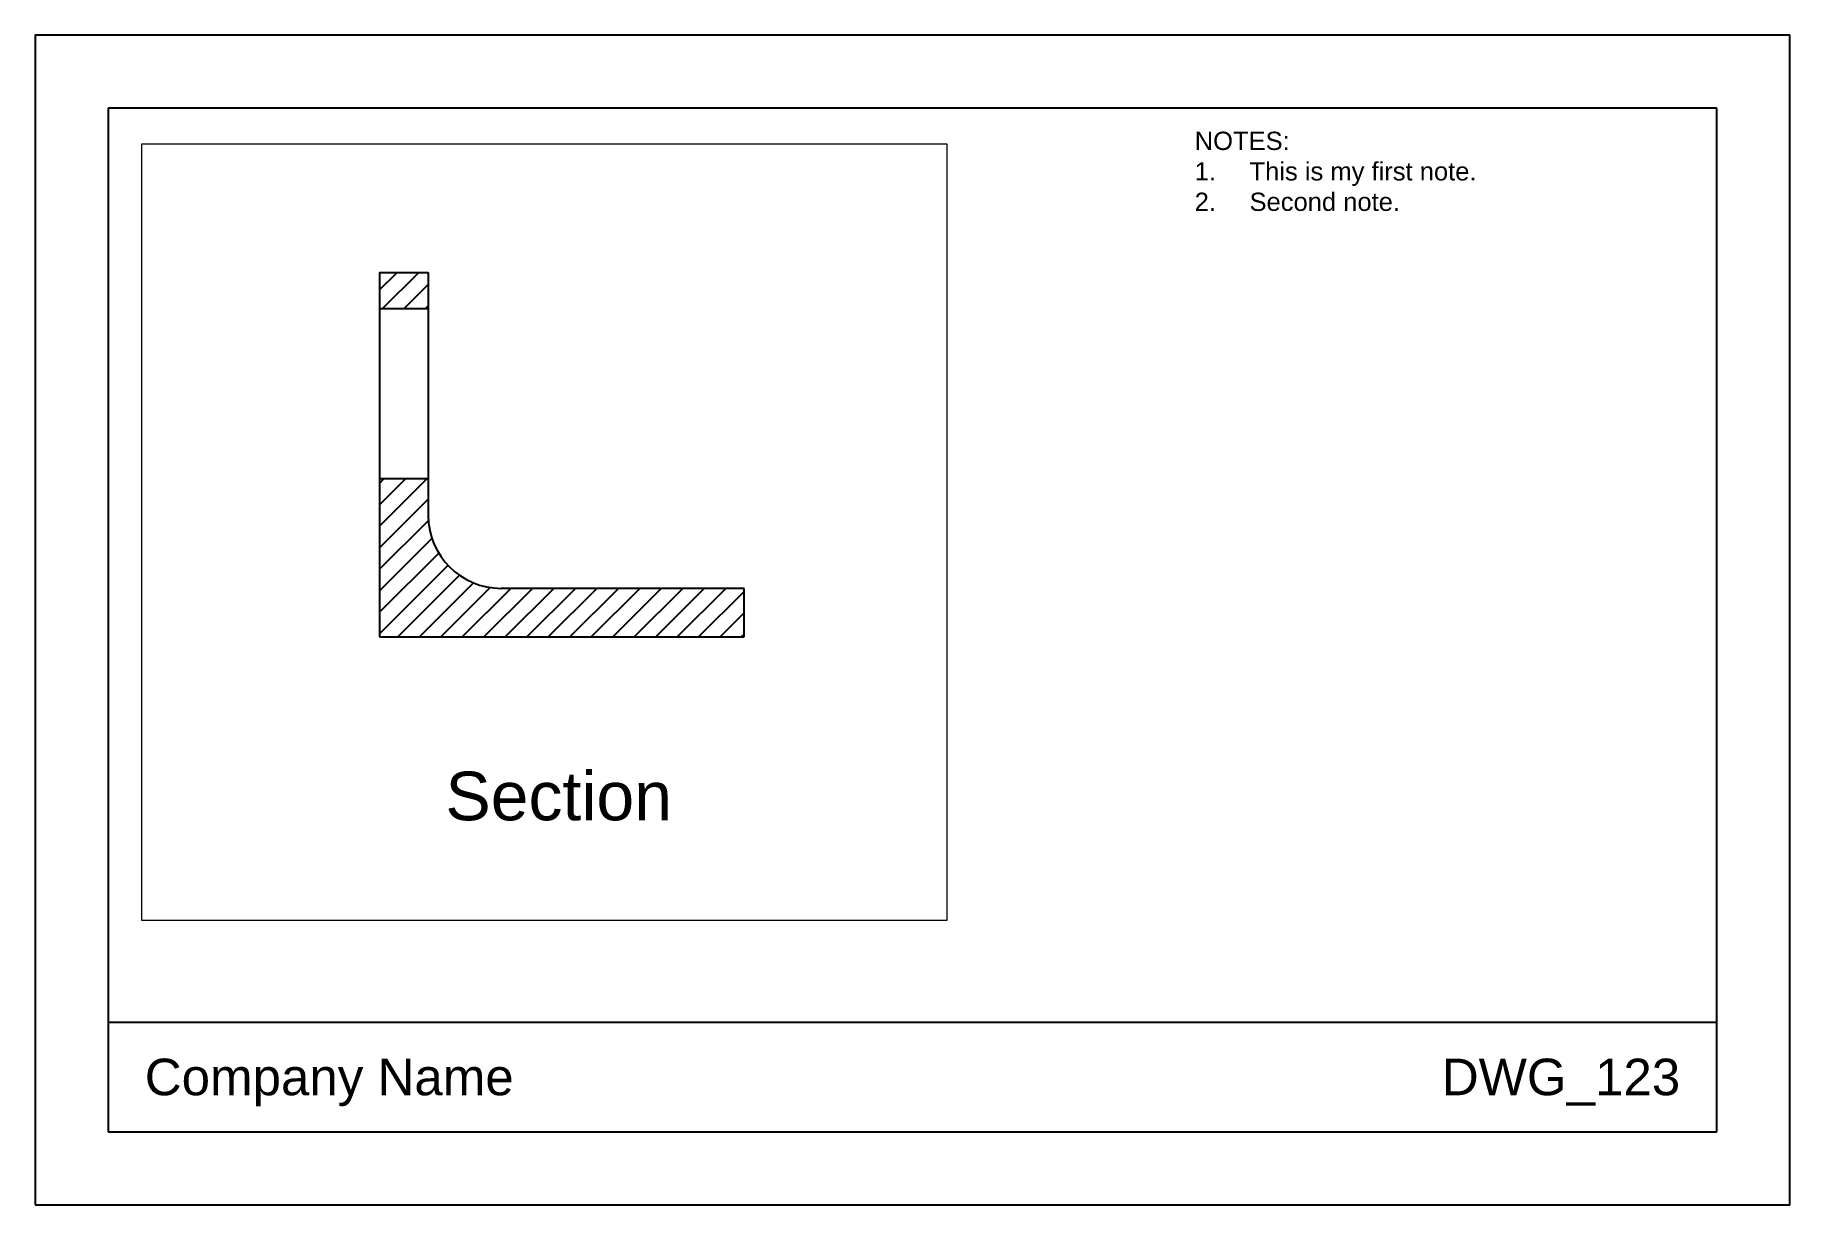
# Paper-space layout 'Section View' of a CAD drawing. Header units: inches. Extents: x 0 to 36, y 0 to 24.
# The model-space entities are those that its viewports show. They can reach past a viewport. Long polylines and large blocks are cut down to what shows.
import ezdxf
from ezdxf.enums import TextEntityAlignment as Align

# ---------------------------------------------------------------- set-up
doc = ezdxf.new("R2010")
doc.units = ezdxf.units.IN
doc.header["$MEASUREMENT"] = 0
for name, color, linetype in [('Hatch', 10, 'Continuous'), ('Model-Front', 7, 'Continuous'), ('Model-Right Side', 7, 'Continuous'), ('Text', 6, 'Continuous'), ('Title Block', 30, 'Continuous')]:
    doc.layers.add(name, color=color, linetype=linetype)
doc.layers.add('Viewport', color=5, linetype='Continuous', plot=False)
doc.styles.get("Standard").update_dxf_attribs({"font": 'arial.ttf'})

# ---------------------------------------------------------------- blocks, each defined once
blk = doc.blocks.new('D-Size Layout Titleblock')
for p, q in [((34.5, 22.5), (1.5, 22.5)), ((1.5, 22.5), (1.5, 1.5)), ((34.5, 1.5), (34.5, 22.5)), ((1.5, 3.75), (34.5, 3.75)), ((1.5, 1.5), (34.5, 1.5))]:
    blk.add_line(p, q)
blk.add_lwpolyline([(0, 0), (36, 0), (36, 24), (0, 24)], close=True)
blk.add_text('Company Name', height=0.75).set_placement((2.25, 2.25))
at = {"insert": (23.789, 22.018), "char_height": 0.375, "attachment_point": 1}
blk.add_mtext_dynamic_manual_height_columns('NOTES:\\P\\pxi-3,l3,t3;1.^IThis is my first note.\\P2.^ISecond note.', width=10.23054, gutter_width=1, heights=[0], dxfattribs=at)
blk.add_attdef('DWGNUM', text='', height=0.75).set_placement((33.75, 2.25), align=Align.RIGHT)

msp = doc.modelspace()

# ---------------------------------------------------------------- hatches: boundary and pattern name
at = {"layer": 'Hatch'}
h = msp.add_hatch(dxfattribs=at)
h.set_pattern_fill('ANSI31', color=256, scale=5)
h.set_pattern_definition([(45, (0, 7.51705), (-0.441942, 0.441942), [])])
h.paths.add_polyline_path([(11.693, 28.542), (9.693, 28.542), (9.693, 27.042), (11.693, 27.042)])
h.paths.add_polyline_path([(9.693, 13.542), (24.693, 13.542), (24.693, 15.542), (14.693, 15.542, -0.414214), (11.693, 18.542), (11.693, 20.042), (9.693, 20.042)])

# ---------------------------------------------------------------- linework, layer by layer
at = {"layer": 'Model-Front'}
for p, q in [((11.693, 27.042), (9.693, 27.042)), ((11.693, 20.042), (9.693, 20.042))]:
    msp.add_line(p, q, dxfattribs=at)
at = {"layer": 'Model-Right Side'}
for p, q in [((9.693, 28.542), (9.693, 13.542)), ((9.693, 28.542), (11.693, 28.542)), ((11.693, 28.542), (11.693, 18.542)), ((24.693, 15.542), (14.693, 15.542)), ((24.693, 13.542), (24.693, 15.542)), ((9.693, 13.542), (24.693, 13.542))]:
    msp.add_line(p, q, dxfattribs=at)
msp.add_arc((14.693, 18.542), 3, 180, 270, dxfattribs=at)

# ---------------------------------------------------------------- texts
at = {"layer": 'Text'}
msp.add_text('Section', height=2, dxfattribs=at).set_placement((12.402, 5.999))

psp = doc.layouts.new('Section View')

# ---------------------------------------------------------------- block references
at = {"layer": 'Title Block'}
psp.add_blockref('D-Size Layout Titleblock', (0, 0), dxfattribs=at).add_auto_attribs({'DWGNUM': 'DWG_123'})

# ---------------------------------------------------------------- viewports
at = {"layer": 'Viewport'}
psp.add_viewport(center=(10.444, 13.802), size=(16.529, 15.91607), view_center_point=(16.464, 17.853), view_height=31.91782, dxfattribs=at)

doc.saveas('drawing.dxf')
